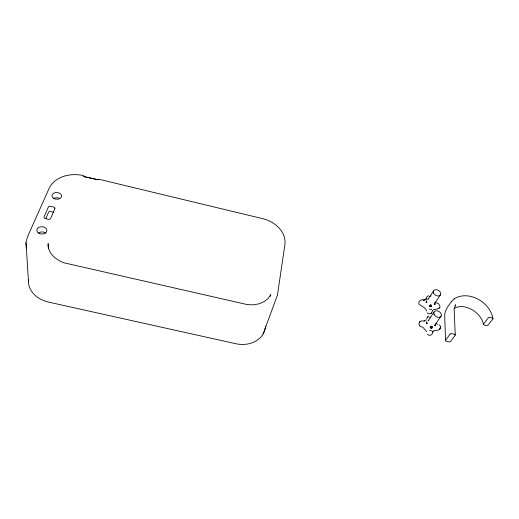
<?xml version="1.0" encoding="UTF-8"?>
<svg xmlns="http://www.w3.org/2000/svg" width="519" height="519" viewBox="0 0 519 519"><rect width="100%" height="100%" fill="white"/><g stroke="black" fill="none" stroke-linecap="round" stroke-linejoin="round"><path stroke-width="0.78" d="M431.652 327.359L431.594 328.358L431.99 326.341L431.626 327.898M431.237 306.132C430.854 309.318 431.879 302.09 431.211 306.658M430.692 326.723L431.049 326.133L430.4 328.086L431.049 326.133M440.495 326.853L439.853 329.059L440.404 328.151M432.898 331.472L432.794 332.069C433.54 333.321 429.687 337.408 427.468 334.191M432.392 310.803C432.444 313.502 428.869 315.104 427.15 312.814M28.461 281.441L26.015 242.25L27.436 236.969L49.24 188.086C55.468 175.753 71.44 172.782 83.864 175.649M431.951 326.341L431.73 326.964M265.598 326.166L265.352 327.755A26.534 21.558 17.3 0 1 235.639 343.688L48.76 302.149A28.37 21.733 -0.7 0 1 28.532 279.923M429.998 306.729C431.51 302.006 429.732 307.267 429.985 306.495M424.179 299.995L423.569 300.118L423.893 300.105C421.357 298.912 417.711 301.26 419.028 304.128C421.486 306.359 426.015 307.553 426.521 311.017M426.683 318.653L427.572 317.057L428.707 316.22M430.03 306.294L429.583 306.139L430.011 306.379M431.529 305.12L431.315 305.743M270.178 296.291L270.821 294.604L268.044 298.548L264.216 301.591L259.215 303.777L253.622 304.815L247.511 304.647L64.265 262.874C55.429 259.747 47.456 252.759 48.15 243.58L48.306 248.303M263.062 334.1L277.464 295.052L284.957 244.118C286.216 231.279 274.279 221.353 262.796 218.687L98.623 179.204M45.763 218.648L48.488 212.375A1.778 1.272 1.8 0 1 50.706 211.564L53.788 212.29M440.196 328.598C438.432 331.991 434.825 328.683 432.638 331.907L432.827 331.719M419.248 322.63L419.89 321.754L418.839 323.947L419.949 326.075M433.514 290.958L427.792 299.852M419.488 322.299L420.935 321.008L424.432 320.937L424.068 321.099L426.352 319.691M434.228 304.264L440.521 294.675M433.988 312.127L428.071 320.937M434.708 325.413L441.163 315.961M451.472 301.578L451.309 301.747C448.325 306.139 444.348 310.596 444.718 316.292L445.536 340.477M454.871 305.905C457.427 301.688 452.97 310.083 454.183 310.453L455.254 335.066M430.647 304.913L430.296 305.509M431.425 313.054L431.081 313.398M454.157 298.853C468.936 289.57 490.753 302.648 492.92 318.926L488.158 324.978C486.835 325.971 484.435 325.478 483.371 324.356C481.463 312.6 464.901 302.616 454.605 308.163M451.309 301.747L454.313 298.691M430.394 327.619L429.959 327.372L430.465 327.547M430.199 305.756L429.803 305.561L430.27 305.691M428.188 320.794L428.876 320.346M430.595 326.976L430.186 326.775L430.666 326.912M431.231 305.918L431.659 305.989L431.257 306.002M431.646 327.139L432.087 327.217L431.672 327.23M424.295 299.937L426.916 298.412L426.17 299.223L426.709 297.147L428.363 295.538M432.664 310.42C434.28 308.5 443.674 309.804 438.536 303.823M424.944 299.405L425.333 299.21M423.822 300.177L424.685 299.742M429.317 309.136L430.316 309.155M429.687 330.493L430.712 330.519M429.09 296.355L430.082 296.407M429.453 317.128L430.465 317.187M438.133 303.647L435.091 302.013M431.354 330.668L432.152 331.057M430.939 309.305L431.724 309.694M437.673 324.362L436.194 323.551M430.718 295.687L431.081 295.927M439.113 324.842L440.229 325.945L440.566 327.249M419.916 326.055L423.245 327.619L426.741 331.725M493.037 318.445L490.072 317.349L488.515 317.544L483.371 324.356M440.423 326.399L440.475 326.73M25.95 242.743L26.307 248.179M38.711 232.869A4.995 3.639 0.4 0 1 45.756 233.109M53.626 198.595A4.775 3.374 2.7 0 1 59.393 198.323M426.475 321.916L426.404 322.26L426.475 321.916M426.17 300.897L426.151 301.228L426.17 300.897M435.46 325.355L435.409 325.744L435.486 325.374M434.961 304.251L434.909 304.627L434.993 304.27M435.104 324.952L435.052 325.348L435.104 324.952M434.611 303.855L434.559 304.231L434.611 303.855M98.156 179.782L83.254 176.447L98.156 179.782M54.865 208.664L50.667 218.46A1.817 1.304 1.6 0 1 48.397 219.29L45.244 218.557A1.817 1.304 1.4 0 1 44.044 216.91L48.319 207.126A1.797 1.272 2 0 1 50.564 206.322L53.671 207.055A1.791 1.272 2.2 0 1 54.865 208.664M439.632 307.417L439.262 307.936L439.632 307.417M427.572 317.051L427.228 317.622L427.572 317.057M450.064 334.145L445.639 340.23A1.427 0.811 -0.5 0 0 446.411 341.281L448.799 341.826A1.427 0.811 -0.6 0 0 450.667 341.379L455.144 335.319A1.447 0.824 -1 0 0 454.378 334.242L451.958 333.685A1.447 0.83 -0.9 0 0 450.064 334.145M426.878 298.263L426.573 298.594L426.878 298.263M431.62 327.768L432.061 327.852L431.62 327.768M431.211 306.528L431.633 306.619L431.211 306.528M426.806 302.026L426.806 302.415L426.806 302.026M427.124 323.11L427.124 323.512L427.124 323.11M426.164 302.188L426.196 302.583L426.164 302.188M426.462 323.272L426.495 323.681L426.462 323.272M435.467 324.356L435.37 323.973L435.435 324.343M434.967 303.304L434.87 302.934L434.967 303.304M53.301 198.122A4.814 3.38 2.9 0 0 61.404 196.961A4.814 3.38 2.9 0 0 55.669 192.562A4.814 3.38 2.9 0 0 53.301 198.122M39.178 233.459A5.041 3.652 0.6 0 0 46.898 230.54A5.041 3.652 0.6 0 0 39.509 227.134A5.041 3.652 0.6 0 0 39.178 233.459M433.566 293.053A3.97 2.809 30.8 0 0 439.911 295.441A3.97 2.809 30.8 0 0 437.569 289.985A3.97 2.809 30.8 0 0 433.566 293.053M434.046 314.319A4.074 2.932 32.1 0 0 440.527 316.765A4.074 2.932 32.1 0 0 438.133 311.076A4.074 2.932 32.1 0 0 434.046 314.319"/></g></svg>
